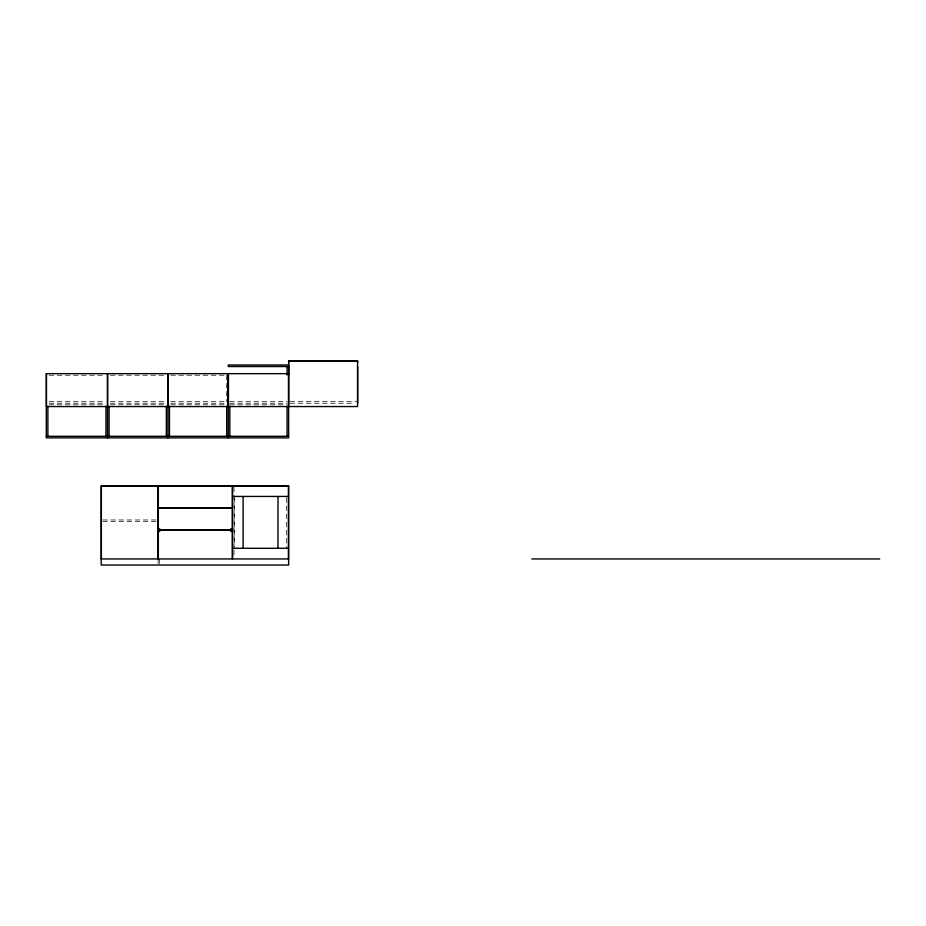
<?xml version="1.0" encoding="UTF-8"?>
<svg xmlns="http://www.w3.org/2000/svg" width="926" height="926" viewBox="0 0 926 926"><rect width="100%" height="100%" fill="white"/><g stroke="black" fill="none" stroke-linecap="round" stroke-linejoin="round"><path stroke-width="0.69" stroke-dasharray="4.63 3.47" d="M49.147 375.238L104.684 375.238M110.414 375.238L165.025 375.238M170.778 375.238L226.835 375.238M49.147 401.676L104.684 401.676M110.414 401.676L165.025 401.676M170.778 401.676L226.835 401.676M229.706 401.676L287.199 401.676M290.081 401.676L357.702 401.676M49.147 403.238L104.684 403.238M110.414 403.238L165.025 403.238M170.778 403.238L226.835 403.238M229.706 403.238L287.199 403.238M290.081 403.238L354.832 403.238M49.147 404.812L104.684 404.812M110.414 404.812L165.025 404.812M170.778 404.812L226.835 404.812M229.706 404.812L287.199 404.812M102.751 519.972L156.506 519.972M102.751 521.535L156.506 521.535M286.423 497.887L286.423 548.204M234.66 497.887L234.66 546.768M234.012 487.134L234.012 548.782M234.012 550.206L234.012 557.383M226.708 375.238L226.708 401.676M159.642 558.945L159.642 563.818M158.08 558.945L158.08 563.818"/><path stroke-width="1.39" d="M288.634 366.534L228.271 366.534L228.271 364.971L288.634 364.971L288.634 374.972M46.3 436.296L288.634 436.296M232.623 496.44L288.461 496.44M232.623 548.285L288.461 548.285M101.189 558.945L288.634 558.945M531.767 558.945L879.7 558.945M357.702 362.529L357.702 360.966L288.634 360.966L288.634 362.529M357.702 366.534L357.702 403.238M288.634 406.236L288.634 437.859L46.3 437.859L46.3 373.664L228.271 373.664L228.271 437.859M288.461 558.772L288.461 485.965L232.623 485.965L232.623 558.772M287.072 366.534L287.072 374.972M287.072 406.236L287.072 436.296M277.985 496.44L277.985 548.285M243.098 496.44L243.098 548.285M232.449 528.711L232.449 531.57M232.276 558.772L232.276 530.147L158.334 530.147L158.334 558.772M230.887 528.711L230.887 531.57M229.833 406.236L229.833 436.296M228.097 373.664L228.097 406.549L168.081 406.549L168.081 373.664M226.708 406.236L226.708 436.296M169.47 406.236L169.47 436.296M167.907 373.664L167.907 437.859M167.733 373.664L167.733 406.549L107.705 406.549L107.705 373.664M166.333 406.236L166.333 436.296M159.642 528.711L159.642 531.57M158.08 528.711L158.08 531.57M157.906 558.772L157.906 485.965L101.362 485.965L101.362 558.772M109.106 406.236L109.106 436.296M107.532 406.236L107.532 437.859M107.358 373.664L107.358 406.549L46.474 406.549L46.474 373.664M105.969 406.236L105.969 436.296M47.863 406.236L47.863 436.296M357.529 361.14L288.808 361.14L288.808 406.549L357.529 406.549L357.529 361.14M288.461 373.664L228.444 373.664L228.444 406.549L288.461 406.549L288.461 373.664M288.634 485.699L101.189 485.699L101.189 565.034L288.634 565.034L288.634 485.699M232.276 485.965L158.334 485.965L158.334 507.714L232.276 507.714L232.276 485.965M232.276 508.061L158.334 508.061L158.334 529.799L232.276 529.799L232.276 508.061"/></g></svg>
